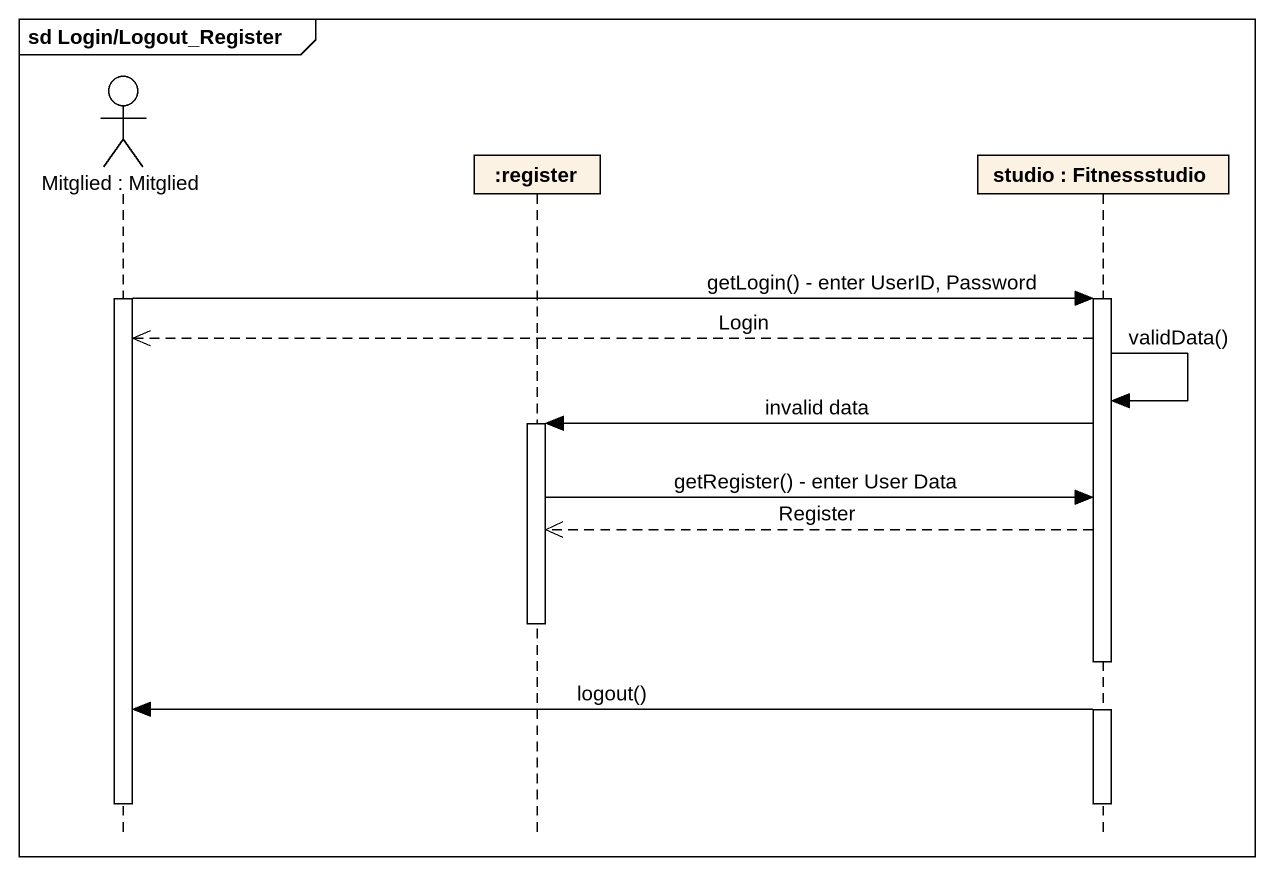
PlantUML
@startuml
mainframe sd Login/Logout_Register
hide footbox
actor "Mitglied : Mitglied" as Mitglied
participant ":register" as register
participant "studio : Fitnessstudio" as studio

activate Mitglied
Mitglied -> studio : getLogin() - enter UserID, Password
activate studio
studio -->> Mitglied : Login
studio -> studio : validData()
studio -> register : invalid data
activate register
register -> studio : getRegister() - enter User Data
studio -->> register : Register
deactivate register
studio -> Mitglied : logout()
deactivate Mitglied
deactivate studio
@enduml
